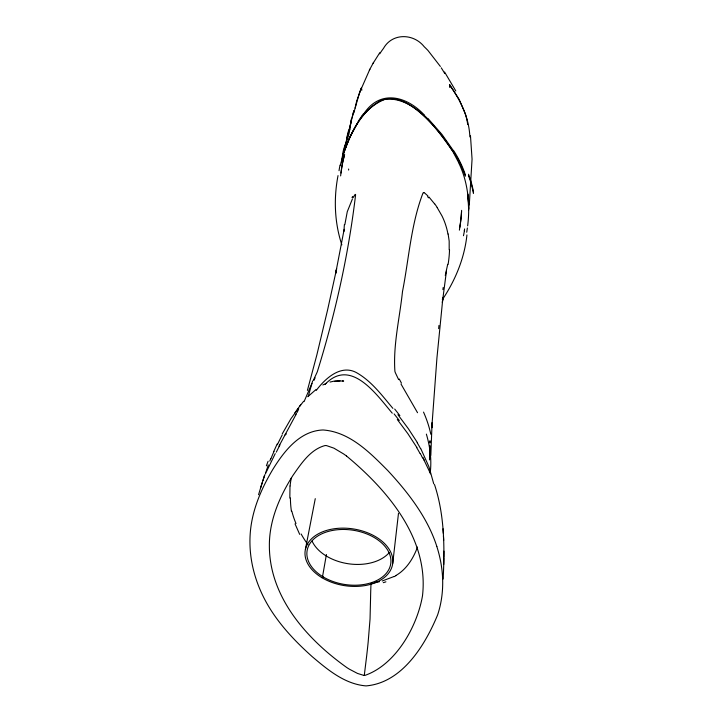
<?xml version="1.0" encoding="UTF-8"?>
<svg xmlns="http://www.w3.org/2000/svg" width="722" height="722" viewBox="0 0 722 722"><rect width="100%" height="100%" fill="white"/><g stroke="black" fill="none" stroke-linecap="round" stroke-linejoin="round"><path stroke-width="1.08" d="M468.677 209.976L467.91 195.536M468.777 208.631L468.777 208.171M443.146 579.044C444.77 547.42 444.544 514.912 434.5 484.534M443.741 564.532L443.822 558.287M443.804 557.348L443.895 551.139M429.87 445.357L429.518 459.923L429.861 446.358M429.942 443.01L429.996 440.79L429.942 442.613M449.183 249.821L449.174 241.076L448.127 233.991M430.826 455.411L432.081 422.74L431.783 427.776L436.927 358.058L442.893 297.789L442.351 302.446L446.485 270.858M371.009 583.593L370.9 586.138A66.514 8.646 -88.8 0 0 370.576 597.518L370.043 619.016L368.175 641.966A204.299 33.113 -88.7 0 1 367.453 648.888A283.304 49.015 -88.8 0 1 366.568 656.722L364.285 675.404A4.278 2.509 7.9 0 1 363.599 675.341L357.471 673.418L349.412 669.195A88.328 53.979 6.7 0 1 346.957 667.66C307.265 639.439 269.45 597.473 269.369 545.94C269.135 520.526 279.658 496.411 293.024 475.302C301.209 463.641 310.289 449.607 324.864 445.6A5.126 3.61 10.5 0 1 325.667 445.546A5.126 3.61 10.5 0 1 326.497 445.6L333.907 448.163L343.609 453.939A97.253 65.359 11.7 0 1 346.551 456.042M449.824 87.299L449.671 84.709L459.156 99.392L465.446 114.076M449.662 85.07C457.522 96.134 464.408 108.58 467.712 121.982M469.282 204.967L472.062 159.156L470.473 135.754M289.991 486.059L289.829 498.081M438.651 328.645L438.967 325.442M344.854 224.605L347.264 211.717L352.444 198.884M467.648 225.86C469.787 208.857 468.74 191.375 463.569 174.995A157.468 124.716 -30.3 0 0 461.557 169.345A164.363 130.177 -30.3 0 0 459.165 163.795M392.705 563.584L398.49 513.306M342.607 154.698C343.51 145.618 349.358 137.785 349.773 128.687M442.911 289.603L443.164 287.491M430.195 473C431.846 459.959 430.068 446.665 426.368 434.112M349.98 127.081L351.65 118.074L349.773 129.554M466.935 234.93C464.499 258.232 455.302 280.38 442.306 299.738M467.369 227.99L466.728 232.249M344.168 229.325L335.622 273.548L336.642 268.719L327.589 309.928L316.859 354.899L307.401 390.421M338.031 175.581C333.6 198.514 334.494 222.62 341.84 244.866M353.988 112.785L356.677 101.089L361.433 87.967L361.857 90.16M322.553 576.526L326.416 554.487M447.703 264.306L445.266 275.488M355.17 108.074L359.421 92.957L369.863 69.24M305.388 549.442L315.27 498.658M340.306 165.257C347.165 139.572 358.906 109.04 385.683 99.067C415.475 97.371 436.729 128.796 452.234 150.492M346.587 138.398L348.699 129.906M343.816 150.997L353.87 110.637L352.264 117.018M312.671 380.855L308.267 396.306M258.548 494.723L262.294 482.486M342.95 154.986C350.206 134.761 360.116 112.406 379.646 101.161C396.748 93.039 413.896 106.486 425.754 117.812C435.953 127.866 445.158 139.012 452.676 151.223M343.257 153.732L349.71 137.315L358.563 121.197M361.424 87.985L359.899 91.793M262.907 480.617L264.73 474.896L260.452 488.252M417.506 547.05C413.39 558.287 406.594 569.27 396.035 575.434M268.295 464.95L265.443 473.524L265.795 472.991M304.106 401.54L311.904 383.436M269.793 461.06L270.75 458.641M273.864 451.259L277.149 444.03M313.547 379.907L316.66 373.229A6.498 0.686 -65 0 0 317.337 371.686C335.234 314.115 348.536 254.577 355.603 194.741A15.974 2.41 -69.2 0 0 355.468 194.516L355.287 194.417A5.253 0.794 -70.1 0 0 355.016 194.561L353.049 197.747M266.364 471.899L275.226 453.633M297.085 412.461L298.132 410.304A10.316 0.866 -58.8 0 0 298.637 408.977L298.682 408.526A11.696 0.993 -58.7 0 0 298.141 408.715M278.981 446.16L295.93 414.627M282.221 433.922L290.885 418.814L298.105 408.787M373.112 63.247L379.772 52.715M369.375 70.151L373.572 62.381M379.754 53.789L380.602 52.48A83.77 67.724 2 0 1 383.454 48.464C392.208 32.689 413.715 33.284 424.265 46.786A82.922 66.334 9.8 0 1 428.029 50.54L440.366 66.451M299.504 406.468L303.637 401.279M294.693 413.083L300.704 404.807M363.689 113.977C379.971 89.077 406.63 95.945 424.31 114.988M316.227 390.431C325.469 378.184 341.623 363.383 357.634 373.301C372.092 381.884 382.245 395.728 392.903 408.381M307.789 396.712L316.128 389.429M324.945 384.537C350.576 357.065 376.613 394.654 392.263 413.192M286.327 433.94L285.849 434.319M285.605 434.5L284.973 434.969M394.221 576.445L382.227 580.984M322.842 384.97L326.371 383.31M329.999 382.064L335.017 380.936L343.672 381.045L342.508 380.909M379.456 581.706L377.732 582.112M334.584 381.514L340.026 380.81M376.099 582.464L374.42 582.78M372.967 583.006L372.047 583.105M423.886 192.711L423.381 192.819A16.119 6.02 65 0 0 423.011 193C410.98 224.145 408.932 258.882 402.488 291.571C399.726 318.005 393.039 344.701 394.907 371.37A6.543 2.446 62.8 0 0 395.43 372.877L398.625 379.601M346.551 456.042C387.543 490.021 429.094 538.756 422.496 595.785C417.235 626.588 395.764 664.682 364.962 675.386A4.278 2.509 7.9 0 1 364.285 675.404M427.902 195.915L424.491 192.873A5.289 1.976 65.6 0 0 423.895 192.72M428.299 118.868L441.945 134.409L452.414 149.274M428.958 197.016L434.581 203.857M397.299 419.518L407.813 433.606L416.901 447.541M397.912 414.69L408.372 428.733L417.415 442.64M444.581 72.01L455.808 90.981M437.189 207.584L441.99 215.923A132.433 97.389 -17.5 0 1 444.806 222.475A134.644 98.878 -15.4 0 1 447.956 234.027M452.712 149.761L453.145 150.492M452.658 151.187L459.282 163.741M400.99 384.014L417.542 412.722M420.312 453.569L421.025 454.914M420.809 448.651L428.976 466.872L433.76 483.884M299.675 534.352L295.045 523.865M421.377 455.591L422.406 457.613M424.121 460.131L422.83 457.586L430.601 473.858M468.009 194.2L468.758 205.878M449.671 84.709L449.851 86.929M443.037 528.784L443.299 533.287M443.425 535.923L443.696 540.471M468.768 206.339L468.777 207.71M344.06 231.338A137.09 92.56 24.9 0 1 344.421 224.479M352.02 197.557A95.882 38.095 85.6 0 1 352.652 196.447M313.871 380.485A48.194 1.507 -64.5 0 1 315.108 377.85M449.526 249.812A135.393 121.179 -15.9 0 1 448.109 264.333M423.525 412.091A164.941 116.648 19.4 0 1 430.826 434.283M401.441 383.093A49.511 10.144 63.2 0 1 399.257 379.005M427.586 196.7A96.071 58.437 -88.5 0 1 428.615 197.819M434.698 203.794A154.815 114.636 -22.2 0 1 437.243 207.548M341.452 162.802A145.185 75.657 59.5 0 1 342.679 154.761M348.627 170.076A157.423 91.586 53 0 1 348.627 169.02M389.185 552.673A42.363 27.959 8.8 0 1 348.221 563.738A42.363 27.959 8.8 0 1 312.084 541.121M308.014 544.74A184.697 123.859 -3.5 0 1 301.119 533.973M295.993 523.54A179.552 124.897 -15.4 0 1 291.841 511.203M291.426 511.266A179.471 123.859 -20.6 0 1 290.415 497.963M290.082 485.924A184.516 130.637 -6.8 0 1 291.273 478.09M396.098 575.542A123.543 71.695 61.2 0 1 394.32 576.625M385.927 581.824A74.691 19.702 3.1 0 1 383.265 582.672M376.947 581.995A38.762 7.536 -1.8 0 1 375.377 582.32M276.3 452.152A74.574 5.126 -61.4 0 1 279.919 444.978M296.507 413.291A15.767 0.893 -60 0 1 295.424 415.312M277.356 444.698A53.284 8.763 -66.3 0 1 282.167 435.05M270.93 458.678A66.812 15.74 -67.3 0 1 274.008 451.376M266.382 465.834A48.284 9.539 -67.5 0 1 268.115 461.241M265.57 473.822A22.59 0.695 -67.5 0 1 265.425 473.903M436.828 546.518A260.191 163.298 14 0 1 441.602 598.015A249.09 156.512 13.6 0 1 437.64 614.846C425.087 645.26 402.109 682.859 366.054 685.9C344.827 684.212 327.58 669.682 312.003 656.46C296.877 642.905 282.627 628.122 271.517 611.038A258.268 167.874 3.3 0 1 262.149 594.242A270.506 176.033 2.9 0 1 249.956 543.675A258.72 168.47 3.3 0 1 251.157 525.129C254.162 505.373 262.483 486.845 272.609 469.769C283.854 451.521 299.657 430.763 323.059 429.978C349.737 431.891 369.935 452.613 387.759 470.536C403.724 487.747 418.652 506.312 429.121 527.457A249.523 157.035 13.7 0 1 436.846 546.518M394.095 413.914A119.265 20.658 47.8 0 1 399.302 420.502M416.657 447.595A204.218 145.068 15.6 0 1 420.087 453.606M441.25 67.814A183.171 139.319 14.4 0 1 444.734 73.527M467.739 122.244A129.391 94.654 6.5 0 1 469.86 136.918M465.401 114.076A110.159 76.577 4.5 0 1 467.675 124.509M423.985 115.15A163.298 113.39 7 0 1 427.975 119.022M453.434 150.32A172.468 136.377 -25.1 0 1 465.419 174.923M468.542 174.228A154.21 120.267 -35.5 0 1 473.533 192.223M461.638 210.346A154.472 115.006 -50.5 0 1 459.679 227.629M464.625 228.955A173.271 144.752 -33.8 0 1 464.291 230.76M341.109 173.009A176.43 123.958 40.5 0 1 344.638 154.463M358.374 121.134A164.435 115.764 3.2 0 1 361.677 116.251M361.632 116.233A134.5 95.286 3.8 0 1 363.401 113.859M394.699 409.067A118.724 20.92 47.8 0 1 399.871 415.628M417.181 442.694A203.279 144.905 15.7 0 1 420.583 448.696M453.308 151.629A172.784 136.503 -25 0 1 465.311 176.24M468.434 175.554A154.499 120.403 -35.4 0 1 473.442 193.55M461.529 211.699A154.752 115.15 -50.4 0 1 459.373 230.147M464.517 230.318A173.596 144.923 -33.7 0 1 463.461 235.733M340.64 175.906A176.764 124.049 40.4 0 1 344.322 155.753M339.024 170.69A169.029 119.112 39.2 0 1 340.035 165.13M323.212 576.932A42.318 27.445 8.8 0 0 390.557 564.721A42.318 27.445 8.8 0 0 332.932 530.363A42.318 27.445 8.8 0 0 323.212 576.932M322.021 577.735A44.241 28.69 8.8 0 0 392.452 565.037A44.241 28.69 8.8 0 0 332.264 529.073A44.241 28.69 8.8 0 0 322.021 577.735"/></g></svg>
